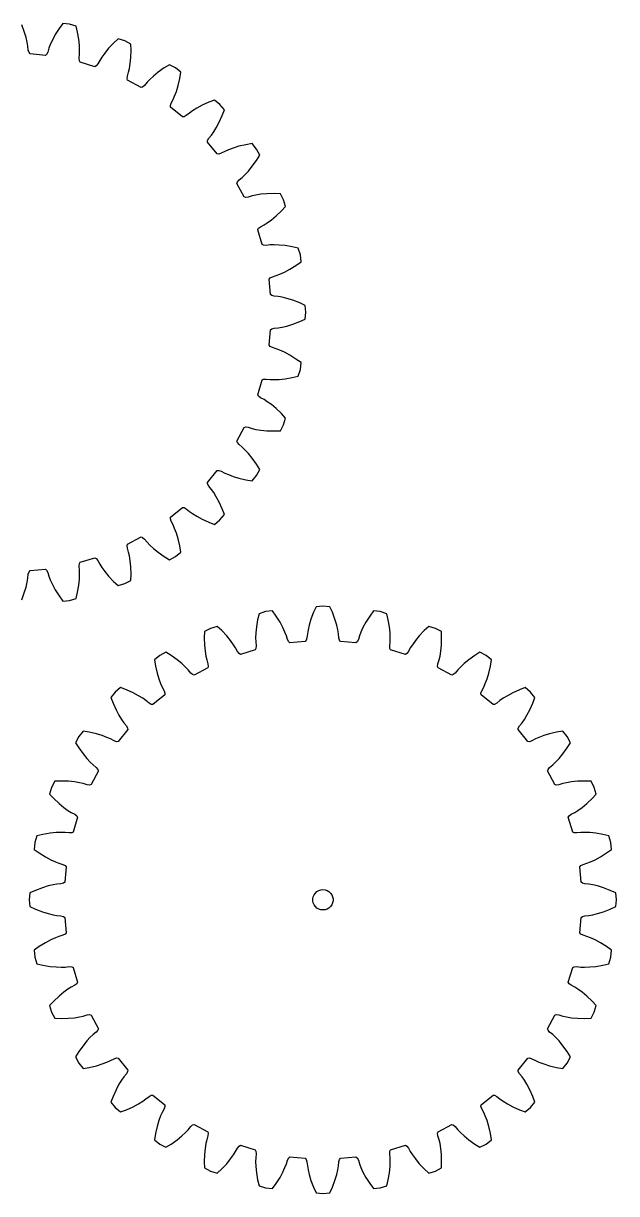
# Model space of a CAD drawing. Extents: x 0 to 178, y 0 to 173.
# Drawn here: x 90.7 to 178.2, y 0 to 172.4 of the extents above; entities that cross this region are included whole.
import ezdxf

# ---------------------------------------------------------------- set-up
doc = ezdxf.new("R2010")
doc.units = 0

msp = doc.modelspace()

# ---------------------------------------------------------------- linework, layer by layer
for p, q in [((96.51, 172.43), (95.98, 171.68)), ((97.53, 172.33), (96.51, 172.43)), ((90.85, 171.23), (90.47, 172.23)), ((91.12, 170.36), (90.85, 171.23)), ((95.41, 170.78), (94.98, 169.98)), ((95.98, 171.68), (95.41, 170.78)), ((98.5, 172.03), (97.53, 172.33)), ((98.71, 171.14), (98.5, 172.03)), ((98.89, 170.09), (98.71, 171.14)), ((91.29, 169.65), (91.12, 170.36)), ((91.38, 169.08), (91.29, 169.65)), ((91.44, 168.49), (91.38, 169.08)), ((94.68, 169.31), (94.47, 168.78)), ((94.98, 169.98), (94.68, 169.31)), ((98.98, 169.19), (98.89, 170.09)), ((99, 168.45), (98.98, 169.19)), ((104, 169.54), (103.27, 168.76)), ((104.67, 170.16), (104, 169.54)), ((105.65, 169.87), (104.67, 170.16)), ((106.54, 169.39), (105.65, 169.87)), ((106.58, 168.47), (106.54, 169.39)), ((91.54, 168.13), (91.44, 168.49)), ((91.69, 167.95), (91.54, 168.13)), ((93.95, 167.72), (91.69, 167.95)), ((94.13, 167.87), (93.95, 167.72)), ((94.3, 168.21), (94.13, 167.87)), ((94.47, 168.78), (94.3, 168.21)), ((98.93, 167.29), (98.99, 167.88)), ((98.96, 166.91), (98.93, 167.29)), ((98.99, 167.88), (99, 168.45)), ((102.26, 167.46), (101.96, 166.98)), ((102.7, 168.06), (102.26, 167.46)), ((103.27, 168.76), (102.7, 168.06)), ((106.46, 166.5), (106.54, 167.4)), ((106.54, 167.4), (106.58, 168.47)), ((99.06, 166.71), (98.96, 166.91)), ((101.24, 166.04), (99.06, 166.71)), ((101.45, 166.16), (101.24, 166.04)), ((101.68, 166.45), (101.45, 166.16)), ((101.96, 166.98), (101.68, 166.45)), ((106.21, 165.22), (106.34, 165.77)), ((106.34, 165.77), (106.46, 166.5)), ((111.45, 165.86), (110.58, 165.24)), ((112.23, 166.34), (111.45, 165.86)), ((113.13, 165.86), (112.23, 166.34)), ((113.92, 165.22), (113.13, 165.86)), ((105.99, 164.27), (106.04, 164.65)), ((106.06, 164.05), (105.99, 164.27)), ((106.04, 164.65), (106.21, 165.22)), ((108.07, 162.98), (106.06, 164.05)), ((109.34, 164.17), (108.95, 163.75)), ((109.88, 164.67), (109.34, 164.17)), ((110.58, 165.24), (109.88, 164.67)), ((113.53, 163.27), (113.77, 164.31)), ((113.77, 164.31), (113.92, 165.22)), ((108.29, 163.05), (108.07, 162.98)), ((108.57, 163.29), (108.29, 163.05)), ((108.95, 163.75), (108.57, 163.29)), ((113.01, 161.72), (113.27, 162.41)), ((113.27, 162.41), (113.53, 163.27)), ((112.38, 160.31), (112.5, 160.67)), ((112.5, 160.67), (112.78, 161.2)), ((112.78, 161.2), (113.01, 161.72)), ((117.07, 160.37), (116.27, 159.94)), ((118.04, 160.81), (117.07, 160.37)), ((118.9, 161.13), (118.04, 160.81)), ((119.69, 160.48), (118.9, 161.13)), ((120.34, 159.69), (119.69, 160.48)), ((112.4, 160.08), (112.38, 160.31)), ((114.16, 158.64), (112.4, 160.08)), ((114.39, 158.66), (114.16, 158.64)), ((114.72, 158.85), (114.39, 158.66)), ((115.18, 159.22), (114.72, 158.85)), ((115.65, 159.56), (115.18, 159.22)), ((116.27, 159.94), (115.65, 159.56)), ((119.58, 157.86), (120.02, 158.84)), ((120.02, 158.84), (120.34, 159.69)), ((118.77, 156.44), (119.15, 157.06)), ((119.15, 157.06), (119.58, 157.86)), ((117.87, 155.18), (118.06, 155.51)), ((118.06, 155.51), (118.43, 155.97)), ((118.43, 155.97), (118.77, 156.44)), ((117.85, 154.95), (117.87, 155.18)), ((119.29, 153.19), (117.85, 154.95)), ((120.41, 153.57), (119.88, 153.29)), ((120.93, 153.8), (120.41, 153.57)), ((121.62, 154.06), (120.93, 153.8)), ((122.48, 154.32), (121.62, 154.06)), ((123.52, 154.56), (122.48, 154.32)), ((124.43, 154.71), (123.52, 154.56)), ((125.07, 153.92), (124.43, 154.71)), ((125.55, 153.02), (125.07, 153.92)), ((119.52, 153.17), (119.29, 153.19)), ((119.88, 153.29), (119.52, 153.17)), ((124.45, 151.37), (125.07, 152.24)), ((125.07, 152.24), (125.55, 153.02)), ((122.96, 149.74), (123.38, 150.13)), ((123.38, 150.13), (123.88, 150.67)), ((123.88, 150.67), (124.45, 151.37)), ((122.19, 148.86), (122.26, 149.08)), ((123.26, 146.85), (122.19, 148.86)), ((122.26, 149.08), (122.5, 149.36)), ((122.5, 149.36), (122.96, 149.74)), ((123.48, 146.78), (123.26, 146.85)), ((123.86, 146.83), (123.48, 146.78)), ((124.43, 147), (123.86, 146.83)), ((124.98, 147.13), (124.43, 147)), ((125.71, 147.25), (124.98, 147.13)), ((126.61, 147.33), (125.71, 147.25)), ((127.68, 147.37), (126.61, 147.33)), ((128.6, 147.33), (127.68, 147.37)), ((129.08, 146.44), (128.6, 147.33)), ((128.75, 144.79), (129.37, 145.46)), ((129.37, 145.46), (129.08, 146.44)), ((126.67, 143.05), (127.27, 143.49)), ((127.27, 143.49), (127.97, 144.06)), ((127.97, 144.06), (128.75, 144.79)), ((125.25, 142.03), (125.37, 142.24)), ((125.92, 139.85), (125.25, 142.03)), ((125.37, 142.24), (125.66, 142.47)), ((125.66, 142.47), (126.19, 142.75)), ((126.19, 142.75), (126.67, 143.05)), ((126.12, 139.75), (125.92, 139.85)), ((126.5, 139.72), (126.12, 139.75)), ((127.09, 139.78), (126.5, 139.72)), ((127.66, 139.79), (127.09, 139.78)), ((128.4, 139.77), (127.66, 139.79)), ((129.3, 139.68), (128.4, 139.77)), ((130.35, 139.5), (129.3, 139.68)), ((131.24, 139.29), (130.35, 139.5)), ((131.54, 138.32), (131.24, 139.29)), ((131.64, 137.3), (131.54, 138.32)), ((129.99, 136.2), (130.89, 136.77)), ((130.89, 136.77), (131.64, 137.3)), ((126.93, 134.74), (127.08, 134.92)), ((127.16, 132.48), (126.93, 134.74)), ((127.08, 134.92), (127.42, 135.09)), ((127.42, 135.09), (127.99, 135.26)), ((127.99, 135.26), (128.52, 135.47)), ((128.52, 135.47), (129.19, 135.77)), ((129.19, 135.77), (129.99, 136.2)), ((127.34, 132.33), (127.16, 132.48)), ((127.7, 132.23), (127.34, 132.33)), ((128.29, 132.17), (127.7, 132.23)), ((128.86, 132.08), (128.29, 132.17)), ((129.57, 131.91), (128.86, 132.08)), ((130.44, 131.64), (129.57, 131.91)), ((131.44, 131.26), (130.44, 131.64)), ((132.27, 130.88), (131.44, 131.26)), ((132.37, 129.87), (132.27, 130.88)), ((132.27, 128.86), (132.37, 129.87)), ((128.29, 127.57), (128.86, 127.67)), ((128.86, 127.67), (129.57, 127.83)), ((129.57, 127.83), (130.44, 128.1)), ((130.44, 128.1), (131.44, 128.48)), ((131.44, 128.48), (132.27, 128.86)), ((126.93, 125), (127.16, 127.26)), ((127.16, 127.26), (127.34, 127.41)), ((127.34, 127.41), (127.7, 127.51)), ((127.7, 127.51), (128.29, 127.57)), ((127.08, 124.82), (126.93, 125)), ((127.42, 124.65), (127.08, 124.82)), ((127.99, 124.48), (127.42, 124.65)), ((128.52, 124.27), (127.99, 124.48)), ((129.19, 123.97), (128.52, 124.27)), ((129.99, 123.54), (129.19, 123.97)), ((130.89, 122.97), (129.99, 123.54)), ((131.64, 122.44), (130.89, 122.97)), ((131.54, 121.42), (131.64, 122.44)), ((131.24, 120.45), (131.54, 121.42)), ((125.25, 117.71), (125.92, 119.89)), ((125.92, 119.89), (126.12, 119.99)), ((126.12, 119.99), (126.5, 120.02)), ((126.5, 120.02), (127.09, 119.97)), ((127.09, 119.97), (127.66, 119.95)), ((127.66, 119.95), (128.4, 119.97)), ((128.4, 119.97), (129.3, 120.06)), ((129.3, 120.06), (130.35, 120.24)), ((130.35, 120.24), (131.24, 120.45)), ((125.37, 117.5), (125.25, 117.71)), ((125.66, 117.27), (125.37, 117.5)), ((126.19, 116.99), (125.66, 117.27)), ((126.67, 116.69), (126.19, 116.99)), ((127.27, 116.26), (126.67, 116.69)), ((127.97, 115.68), (127.27, 116.26)), ((128.75, 114.95), (127.97, 115.68)), ((129.37, 114.28), (128.75, 114.95)), ((129.08, 113.3), (129.37, 114.28)), ((122.19, 110.88), (123.26, 112.89)), ((123.26, 112.89), (123.48, 112.96)), ((123.48, 112.96), (123.86, 112.91)), ((123.86, 112.91), (124.43, 112.74)), ((124.43, 112.74), (124.98, 112.61)), ((124.98, 112.61), (125.71, 112.49)), ((125.71, 112.49), (126.61, 112.41)), ((126.61, 112.41), (127.68, 112.37)), ((127.68, 112.37), (128.6, 112.41)), ((128.6, 112.41), (129.08, 113.3)), ((122.26, 110.66), (122.19, 110.88)), ((122.5, 110.38), (122.26, 110.66)), ((122.96, 110), (122.5, 110.38)), ((123.38, 109.61), (122.96, 110)), ((123.88, 109.07), (123.38, 109.61)), ((124.45, 108.37), (123.88, 109.07)), ((125.07, 107.5), (124.45, 108.37)), ((125.55, 106.72), (125.07, 107.5)), ((117.85, 104.79), (119.29, 106.55)), ((119.29, 106.55), (119.52, 106.57)), ((119.52, 106.57), (119.88, 106.45)), ((119.88, 106.45), (120.41, 106.17)), ((120.41, 106.17), (120.93, 105.94)), ((120.93, 105.94), (121.62, 105.68)), ((121.62, 105.68), (122.48, 105.42)), ((122.48, 105.42), (123.52, 105.18)), ((124.43, 105.03), (125.07, 105.82)), ((125.07, 105.82), (125.55, 106.72)), ((117.87, 104.56), (117.85, 104.79)), ((118.06, 104.23), (117.87, 104.56)), ((118.43, 103.77), (118.06, 104.23)), ((118.77, 103.3), (118.43, 103.77)), ((123.52, 105.18), (124.43, 105.03)), ((119.15, 102.68), (118.77, 103.3)), ((119.58, 101.88), (119.15, 102.68)), ((120.02, 100.91), (119.58, 101.88)), ((112.4, 99.66), (114.16, 101.1)), ((114.16, 101.1), (114.39, 101.08)), ((114.39, 101.08), (114.72, 100.89)), ((114.72, 100.89), (115.18, 100.52)), ((115.18, 100.52), (115.65, 100.19)), ((115.65, 100.19), (116.27, 99.8)), ((119.69, 99.26), (120.34, 100.05)), ((120.34, 100.05), (120.02, 100.91)), ((112.38, 99.43), (112.4, 99.66)), ((112.5, 99.07), (112.38, 99.43)), ((112.78, 98.55), (112.5, 99.07)), ((113.01, 98.02), (112.78, 98.55)), ((116.27, 99.8), (117.07, 99.37)), ((117.07, 99.37), (118.04, 98.93)), ((118.04, 98.93), (118.9, 98.61)), ((118.9, 98.61), (119.69, 99.26)), ((106.06, 95.69), (108.07, 96.76)), ((108.07, 96.76), (108.29, 96.69)), ((108.29, 96.69), (108.57, 96.45)), ((113.27, 97.33), (113.01, 98.02)), ((113.53, 96.47), (113.27, 97.33)), ((105.99, 95.47), (106.06, 95.69)), ((106.04, 95.09), (105.99, 95.47)), ((106.21, 94.52), (106.04, 95.09)), ((108.57, 96.45), (108.95, 95.99)), ((108.95, 95.99), (109.34, 95.57)), ((109.34, 95.57), (109.88, 95.07)), ((109.88, 95.07), (110.58, 94.5)), ((113.77, 95.43), (113.53, 96.47)), ((113.92, 94.52), (113.77, 95.43)), ((99.06, 93.04), (101.24, 93.7)), ((101.24, 93.7), (101.45, 93.58)), ((101.45, 93.58), (101.68, 93.29)), ((101.68, 93.29), (101.96, 92.76)), ((106.34, 93.97), (106.21, 94.52)), ((106.46, 93.24), (106.34, 93.97)), ((106.54, 92.34), (106.46, 93.24)), ((110.58, 94.5), (111.45, 93.88)), ((111.45, 93.88), (112.23, 93.4)), ((112.23, 93.4), (113.13, 93.88)), ((113.13, 93.88), (113.92, 94.52)), ((91.44, 91.25), (91.54, 91.61)), ((91.54, 91.61), (91.69, 91.8)), ((91.69, 91.8), (93.95, 92.02)), ((93.95, 92.02), (94.13, 91.87)), ((94.13, 91.87), (94.3, 91.53)), ((94.3, 91.53), (94.47, 90.96)), ((98.93, 92.45), (98.96, 92.83)), ((98.99, 91.86), (98.93, 92.45)), ((98.96, 92.83), (99.06, 93.04)), ((99, 91.29), (98.99, 91.86)), ((101.96, 92.76), (102.26, 92.28)), ((102.26, 92.28), (102.7, 91.68)), ((102.7, 91.68), (103.27, 90.98)), ((106.58, 91.27), (106.54, 92.34)), ((91.12, 89.38), (91.29, 90.09)), ((91.29, 90.09), (91.38, 90.66)), ((91.38, 90.66), (91.44, 91.25)), ((94.47, 90.96), (94.68, 90.43)), ((94.68, 90.43), (94.98, 89.76)), ((94.98, 89.76), (95.41, 88.96)), ((98.89, 89.65), (98.98, 90.55)), ((98.98, 90.55), (99, 91.29)), ((103.27, 90.98), (104, 90.21)), ((104, 90.21), (104.67, 89.58)), ((104.67, 89.58), (105.65, 89.88)), ((105.65, 89.88), (106.54, 90.36)), ((106.54, 90.36), (106.58, 91.27)), ((90.47, 87.51), (90.85, 88.51)), ((90.85, 88.51), (91.12, 89.38)), ((95.41, 88.96), (95.98, 88.06)), ((95.98, 88.06), (96.51, 87.31)), ((98.5, 87.71), (98.71, 88.6)), ((98.71, 88.6), (98.89, 89.65)), ((96.51, 87.31), (97.53, 87.41)), ((97.53, 87.41), (98.5, 87.71)), ((133.86, 86.48), (133.48, 85.65)), ((134.87, 86.58), (133.86, 86.48)), ((135.88, 86.48), (134.87, 86.58)), ((136.26, 85.65), (135.88, 86.48)), ((125.24, 84.56), (125.06, 83.51)), ((125.45, 85.45), (125.24, 84.56)), ((126.42, 85.75), (125.45, 85.45)), ((127.44, 85.85), (126.42, 85.75)), ((127.97, 85.1), (127.44, 85.85)), ((128.54, 84.2), (127.97, 85.1)), ((133.1, 84.65), (132.83, 83.78)), ((133.48, 85.65), (133.1, 84.65)), ((136.64, 84.65), (136.26, 85.65)), ((136.91, 83.78), (136.64, 84.65)), ((141.77, 85.1), (141.2, 84.2)), ((142.3, 85.85), (141.77, 85.1)), ((143.32, 85.75), (142.3, 85.85)), ((144.29, 85.45), (143.32, 85.75)), ((144.5, 84.56), (144.29, 85.45)), ((144.68, 83.51), (144.5, 84.56)), ((117.41, 82.81), (117.37, 81.89)), ((118.3, 83.29), (117.41, 82.81)), ((119.28, 83.58), (118.3, 83.29)), ((119.95, 82.96), (119.28, 83.58)), ((120.68, 82.18), (119.95, 82.96)), ((125.06, 83.51), (124.97, 82.61)), ((128.97, 83.4), (128.54, 84.2)), ((129.27, 82.73), (128.97, 83.4)), ((132.67, 83.07), (132.57, 82.5)), ((132.83, 83.78), (132.67, 83.07)), ((137.08, 83.07), (136.91, 83.78)), ((137.17, 82.5), (137.08, 83.07)), ((140.77, 83.4), (140.47, 82.73)), ((141.2, 84.2), (140.77, 83.4)), ((144.77, 82.61), (144.68, 83.51)), ((149.79, 82.96), (149.06, 82.18)), ((150.46, 83.58), (149.79, 82.96)), ((151.44, 83.29), (150.46, 83.58)), ((152.33, 82.81), (151.44, 83.29)), ((152.37, 81.89), (152.33, 82.81)), ((117.37, 81.89), (117.41, 80.82)), ((121.26, 81.48), (120.68, 82.18)), ((121.69, 80.88), (121.26, 81.48)), ((124.97, 82.61), (124.95, 81.87)), ((124.95, 81.87), (124.97, 81.3)), ((124.97, 81.3), (125.02, 80.71)), ((129.48, 82.2), (129.27, 82.73)), ((129.65, 81.63), (129.48, 82.2)), ((129.82, 81.29), (129.65, 81.63)), ((130, 81.14), (129.82, 81.29)), ((132.26, 81.37), (130, 81.14)), ((132.41, 81.55), (132.26, 81.37)), ((132.51, 81.91), (132.41, 81.55)), ((132.57, 82.5), (132.51, 81.91)), ((137.23, 81.91), (137.17, 82.5)), ((137.33, 81.55), (137.23, 81.91)), ((137.48, 81.37), (137.33, 81.55)), ((139.74, 81.14), (137.48, 81.37)), ((139.92, 81.29), (139.74, 81.14)), ((140.09, 81.63), (139.92, 81.29)), ((140.26, 82.2), (140.09, 81.63)), ((140.47, 82.73), (140.26, 82.2)), ((144.72, 80.71), (144.78, 81.3)), ((144.79, 81.87), (144.77, 82.61)), ((144.78, 81.3), (144.79, 81.87)), ((148.49, 81.48), (148.05, 80.88)), ((149.06, 82.18), (148.49, 81.48)), ((152.33, 80.82), (152.37, 81.89)), ((111.72, 79.76), (110.82, 79.28)), ((112.5, 79.28), (111.72, 79.76)), ((117.41, 80.82), (117.49, 79.92)), ((117.49, 79.92), (117.61, 79.19)), ((121.99, 80.4), (121.69, 80.88)), ((122.27, 79.87), (121.99, 80.4)), ((122.5, 79.58), (122.27, 79.87)), ((122.71, 79.46), (122.5, 79.58)), ((124.89, 80.13), (122.71, 79.46)), ((124.99, 80.33), (124.89, 80.13)), ((125.02, 80.71), (124.99, 80.33)), ((144.75, 80.33), (144.72, 80.71)), ((144.85, 80.13), (144.75, 80.33)), ((147.03, 79.46), (144.85, 80.13)), ((147.24, 79.58), (147.03, 79.46)), ((147.47, 79.87), (147.24, 79.58)), ((147.75, 80.4), (147.47, 79.87)), ((148.05, 80.88), (147.75, 80.4)), ((152.13, 79.19), (152.25, 79.92)), ((152.25, 79.92), (152.33, 80.82)), ((158.02, 79.76), (157.24, 79.28)), ((158.92, 79.28), (158.02, 79.76)), ((110.82, 79.28), (110.03, 78.64)), ((110.03, 78.64), (110.18, 77.73)), ((110.18, 77.73), (110.42, 76.69)), ((113.37, 78.66), (112.5, 79.28)), ((114.07, 78.09), (113.37, 78.66)), ((114.61, 77.59), (114.07, 78.09)), ((117.61, 79.19), (117.74, 78.64)), ((117.74, 78.64), (117.91, 78.07)), ((117.96, 77.69), (117.89, 77.47)), ((117.91, 78.07), (117.96, 77.69)), ((151.78, 77.69), (151.83, 78.07)), ((151.85, 77.47), (151.78, 77.69)), ((151.83, 78.07), (152, 78.64)), ((152, 78.64), (152.13, 79.19)), ((155.67, 78.09), (155.13, 77.59)), ((156.37, 78.66), (155.67, 78.09)), ((157.24, 79.28), (156.37, 78.66)), ((159.71, 78.64), (158.92, 79.28)), ((159.32, 76.69), (159.56, 77.73)), ((159.56, 77.73), (159.71, 78.64)), ((110.42, 76.69), (110.68, 75.83)), ((115, 77.17), (114.61, 77.59)), ((115.38, 76.71), (115, 77.17)), ((115.66, 76.47), (115.38, 76.71)), ((115.88, 76.4), (115.66, 76.47)), ((117.89, 77.47), (115.88, 76.4)), ((153.86, 76.4), (151.85, 77.47)), ((154.08, 76.47), (153.86, 76.4)), ((154.36, 76.71), (154.08, 76.47)), ((154.74, 77.17), (154.36, 76.71)), ((155.13, 77.59), (154.74, 77.17)), ((159.06, 75.83), (159.32, 76.69)), ((105.05, 74.55), (104.26, 73.9)), ((105.91, 74.23), (105.05, 74.55)), ((106.88, 73.79), (105.91, 74.23)), ((110.68, 75.83), (110.94, 75.14)), ((110.94, 75.14), (111.17, 74.61)), ((111.17, 74.61), (111.45, 74.09)), ((158.29, 74.09), (158.57, 74.61)), ((158.57, 74.61), (158.8, 75.14)), ((158.8, 75.14), (159.06, 75.83)), ((163.84, 74.23), (162.86, 73.79)), ((164.69, 74.55), (163.84, 74.23)), ((165.48, 73.9), (164.69, 74.55)), ((104.26, 73.9), (103.61, 73.11)), ((103.61, 73.11), (103.93, 72.25)), ((107.68, 73.36), (106.88, 73.79)), ((108.3, 72.98), (107.68, 73.36)), ((108.77, 72.64), (108.3, 72.98)), ((109.23, 72.27), (108.77, 72.64)), ((111.55, 73.5), (109.79, 72.06)), ((111.45, 74.09), (111.57, 73.73)), ((111.57, 73.73), (111.55, 73.5)), ((158.17, 73.73), (158.29, 74.09)), ((158.19, 73.5), (158.17, 73.73)), ((159.95, 72.06), (158.19, 73.5)), ((160.97, 72.64), (160.51, 72.27)), ((161.44, 72.98), (160.97, 72.64)), ((162.06, 73.36), (161.44, 72.98)), ((162.86, 73.79), (162.06, 73.36)), ((166.13, 73.11), (165.48, 73.9)), ((165.81, 72.25), (166.13, 73.11)), ((103.93, 72.25), (104.37, 71.28)), ((104.37, 71.28), (104.8, 70.48)), ((109.56, 72.08), (109.23, 72.27)), ((109.79, 72.06), (109.56, 72.08)), ((160.18, 72.08), (159.95, 72.06)), ((160.51, 72.27), (160.18, 72.08)), ((164.94, 70.48), (165.37, 71.28)), ((165.37, 71.28), (165.81, 72.25)), ((104.8, 70.48), (105.19, 69.86)), ((105.19, 69.86), (105.52, 69.39)), ((105.52, 69.39), (105.89, 68.93)), ((163.85, 68.93), (164.22, 69.39)), ((164.22, 69.39), (164.56, 69.86)), ((164.56, 69.86), (164.94, 70.48)), ((98.88, 67.34), (98.4, 66.44)), ((99.52, 68.13), (98.88, 67.34)), ((100.43, 67.98), (99.52, 68.13)), ((101.47, 67.74), (100.43, 67.98)), ((102.33, 67.48), (101.47, 67.74)), ((103.02, 67.22), (102.33, 67.48)), ((106.1, 68.37), (104.66, 66.61)), ((105.89, 68.93), (106.08, 68.6)), ((106.08, 68.6), (106.1, 68.37)), ((163.64, 68.37), (163.66, 68.6)), ((165.08, 66.61), (163.64, 68.37)), ((163.66, 68.6), (163.85, 68.93)), ((167.41, 67.48), (166.72, 67.22)), ((168.27, 67.74), (167.41, 67.48)), ((169.31, 67.98), (168.27, 67.74)), ((170.22, 68.13), (169.31, 67.98)), ((170.86, 67.34), (170.22, 68.13)), ((171.34, 66.44), (170.86, 67.34)), ((98.4, 66.44), (98.88, 65.66)), ((98.88, 65.66), (99.5, 64.79)), ((103.55, 66.99), (103.02, 67.22)), ((104.07, 66.71), (103.55, 66.99)), ((104.43, 66.59), (104.07, 66.71)), ((104.66, 66.61), (104.43, 66.59)), ((165.31, 66.59), (165.08, 66.61)), ((165.67, 66.71), (165.31, 66.59)), ((166.2, 66.99), (165.67, 66.71)), ((166.72, 67.22), (166.2, 66.99)), ((170.24, 64.79), (170.86, 65.66)), ((170.86, 65.66), (171.34, 66.44)), ((99.5, 64.79), (100.07, 64.09)), ((100.07, 64.09), (100.57, 63.55)), ((169.17, 63.55), (169.67, 64.09)), ((169.67, 64.09), (170.24, 64.79)), ((100.57, 63.55), (100.99, 63.16)), ((101.76, 62.28), (100.69, 60.27)), ((100.99, 63.16), (101.45, 62.78)), ((101.45, 62.78), (101.69, 62.5)), ((101.69, 62.5), (101.76, 62.28)), ((167.98, 62.28), (168.05, 62.5)), ((169.05, 60.27), (167.98, 62.28)), ((168.05, 62.5), (168.29, 62.78)), ((168.29, 62.78), (168.75, 63.16)), ((168.75, 63.16), (169.17, 63.55)), ((95.36, 60.75), (94.88, 59.86)), ((96.27, 60.79), (95.36, 60.75)), ((97.34, 60.75), (96.27, 60.79)), ((98.24, 60.67), (97.34, 60.75)), ((98.97, 60.55), (98.24, 60.67)), ((99.52, 60.42), (98.97, 60.55)), ((100.09, 60.25), (99.52, 60.42)), ((170.22, 60.42), (169.65, 60.25)), ((170.77, 60.55), (170.22, 60.42)), ((171.5, 60.67), (170.77, 60.55)), ((172.4, 60.75), (171.5, 60.67)), ((173.47, 60.79), (172.4, 60.75)), ((174.39, 60.75), (173.47, 60.79)), ((174.87, 59.86), (174.39, 60.75)), ((94.88, 59.86), (94.58, 58.88)), ((94.58, 58.88), (95.21, 58.21)), ((100.47, 60.2), (100.09, 60.25)), ((100.69, 60.27), (100.47, 60.2)), ((169.27, 60.2), (169.05, 60.27)), ((169.65, 60.25), (169.27, 60.2)), ((174.54, 58.21), (175.16, 58.88)), ((175.16, 58.88), (174.87, 59.86)), ((95.21, 58.21), (95.98, 57.48)), ((95.98, 57.48), (96.68, 56.91)), ((96.68, 56.91), (97.28, 56.47)), ((172.46, 56.47), (173.06, 56.91)), ((173.06, 56.91), (173.76, 57.48)), ((173.76, 57.48), (174.54, 58.21)), ((97.28, 56.47), (97.76, 56.17)), ((97.76, 56.17), (98.29, 55.89)), ((98.7, 55.45), (98.04, 53.27)), ((98.29, 55.89), (98.58, 55.66)), ((98.58, 55.66), (98.7, 55.45)), ((171.04, 55.45), (171.16, 55.66)), ((171.71, 53.27), (171.04, 55.45)), ((171.16, 55.66), (171.45, 55.89)), ((171.45, 55.89), (171.98, 56.17)), ((171.98, 56.17), (172.46, 56.47)), ((92.41, 51.74), (92.31, 50.72)), ((92.71, 52.71), (92.41, 51.74)), ((93.6, 52.92), (92.71, 52.71)), ((94.65, 53.1), (93.6, 52.92)), ((95.55, 53.19), (94.65, 53.1)), ((96.29, 53.21), (95.55, 53.19)), ((96.86, 53.2), (96.29, 53.21)), ((97.45, 53.14), (96.86, 53.2)), ((97.83, 53.17), (97.45, 53.14)), ((98.04, 53.27), (97.83, 53.17)), ((171.91, 53.17), (171.71, 53.27)), ((172.29, 53.14), (171.91, 53.17)), ((172.88, 53.2), (172.29, 53.14)), ((173.45, 53.21), (172.88, 53.2)), ((174.19, 53.19), (173.45, 53.21)), ((175.09, 53.1), (174.19, 53.19)), ((176.14, 52.92), (175.09, 53.1)), ((177.03, 52.71), (176.14, 52.92)), ((177.33, 51.74), (177.03, 52.71)), ((177.43, 50.72), (177.33, 51.74)), ((92.31, 50.72), (93.06, 50.19)), ((93.06, 50.19), (93.96, 49.62)), ((175.78, 49.62), (176.68, 50.19)), ((176.68, 50.19), (177.43, 50.72)), ((93.96, 49.62), (94.76, 49.19)), ((94.76, 49.19), (95.43, 48.89)), ((95.43, 48.89), (95.96, 48.68)), ((95.96, 48.68), (96.53, 48.51)), ((96.53, 48.51), (96.87, 48.34)), ((96.87, 48.34), (97.02, 48.16)), ((172.72, 48.16), (172.87, 48.34)), ((172.87, 48.34), (173.21, 48.51)), ((173.21, 48.51), (173.78, 48.68)), ((173.78, 48.68), (174.31, 48.89)), ((174.31, 48.89), (174.98, 49.19)), ((174.98, 49.19), (175.78, 49.62)), ((97.02, 48.16), (96.8, 45.9)), ((172.95, 45.9), (172.72, 48.16)), ((93.51, 45.06), (92.51, 44.68)), ((94.38, 45.33), (93.51, 45.06)), ((95.09, 45.5), (94.38, 45.33)), ((95.66, 45.59), (95.09, 45.5)), ((96.25, 45.65), (95.66, 45.59)), ((96.61, 45.75), (96.25, 45.65)), ((96.8, 45.9), (96.61, 45.75)), ((173.13, 45.75), (172.95, 45.9)), ((173.49, 45.65), (173.13, 45.75)), ((174.08, 45.59), (173.49, 45.65)), ((174.65, 45.5), (174.08, 45.59)), ((175.36, 45.33), (174.65, 45.5)), ((176.23, 45.06), (175.36, 45.33)), ((177.23, 44.68), (176.23, 45.06)), ((91.68, 44.3), (91.58, 43.29)), ((91.58, 43.29), (91.68, 42.28)), ((92.51, 44.68), (91.68, 44.3)), ((133.38, 43.45), (133.44, 43.75)), ((133.38, 43.13), (133.38, 43.45)), ((133.44, 42.83), (133.38, 43.13)), ((133.44, 43.75), (133.57, 44.04)), ((133.57, 44.04), (133.76, 44.29)), ((133.76, 44.29), (133.99, 44.5)), ((133.99, 44.5), (134.26, 44.66)), ((134.26, 44.66), (134.56, 44.76)), ((134.56, 44.76), (134.87, 44.79)), ((134.87, 44.79), (135.18, 44.76)), ((135.18, 44.76), (135.48, 44.66)), ((135.48, 44.66), (135.75, 44.5)), ((135.75, 44.5), (135.99, 44.29)), ((135.99, 44.29), (136.17, 44.04)), ((136.17, 44.04), (136.3, 43.75)), ((136.3, 43.75), (136.36, 43.45)), ((136.36, 43.13), (136.3, 42.83)), ((136.36, 43.45), (136.36, 43.13)), ((178.06, 44.3), (177.23, 44.68)), ((178.16, 43.29), (178.06, 44.3)), ((178.06, 42.28), (178.16, 43.29)), ((91.68, 42.28), (92.51, 41.9)), ((92.51, 41.9), (93.51, 41.52)), ((93.51, 41.52), (94.38, 41.25)), ((133.57, 42.54), (133.44, 42.83)), ((133.76, 42.29), (133.57, 42.54)), ((133.99, 42.08), (133.76, 42.29)), ((134.26, 41.92), (133.99, 42.08)), ((134.56, 41.82), (134.26, 41.92)), ((134.87, 41.79), (134.56, 41.82)), ((135.18, 41.82), (134.87, 41.79)), ((135.48, 41.92), (135.18, 41.82)), ((135.75, 42.08), (135.48, 41.92)), ((135.99, 42.29), (135.75, 42.08)), ((136.17, 42.54), (135.99, 42.29)), ((136.3, 42.83), (136.17, 42.54)), ((175.36, 41.25), (176.23, 41.52)), ((176.23, 41.52), (177.23, 41.9)), ((177.23, 41.9), (178.06, 42.28)), ((94.38, 41.25), (95.09, 41.08)), ((95.09, 41.08), (95.66, 40.99)), ((95.66, 40.99), (96.25, 40.93)), ((96.25, 40.93), (96.61, 40.83)), ((96.61, 40.83), (96.8, 40.68)), ((96.8, 40.68), (97.02, 38.42)), ((172.72, 38.42), (172.95, 40.68)), ((172.95, 40.68), (173.13, 40.83)), ((173.13, 40.83), (173.49, 40.93)), ((173.49, 40.93), (174.08, 40.99)), ((174.08, 40.99), (174.65, 41.08)), ((174.65, 41.08), (175.36, 41.25)), ((96.53, 38.07), (95.96, 37.9)), ((96.87, 38.24), (96.53, 38.07)), ((97.02, 38.42), (96.87, 38.24)), ((172.87, 38.24), (172.72, 38.42)), ((173.21, 38.07), (172.87, 38.24)), ((173.78, 37.9), (173.21, 38.07)), ((93.06, 36.39), (92.31, 35.86)), ((93.96, 36.96), (93.06, 36.39)), ((94.76, 37.39), (93.96, 36.96)), ((95.43, 37.69), (94.76, 37.39)), ((95.96, 37.9), (95.43, 37.69)), ((174.31, 37.69), (173.78, 37.9)), ((174.98, 37.39), (174.31, 37.69)), ((175.78, 36.96), (174.98, 37.39)), ((176.68, 36.39), (175.78, 36.96)), ((177.43, 35.86), (176.68, 36.39)), ((92.31, 35.86), (92.41, 34.84)), ((92.41, 34.84), (92.71, 33.87)), ((177.03, 33.87), (177.33, 34.84)), ((177.33, 34.84), (177.43, 35.86)), ((92.71, 33.87), (93.6, 33.66)), ((93.6, 33.66), (94.65, 33.48)), ((94.65, 33.48), (95.55, 33.39)), ((95.55, 33.39), (96.29, 33.37)), ((96.29, 33.37), (96.86, 33.38)), ((96.86, 33.38), (97.45, 33.44)), ((97.45, 33.44), (97.83, 33.41)), ((97.83, 33.41), (98.04, 33.31)), ((98.04, 33.31), (98.7, 31.13)), ((171.04, 31.13), (171.71, 33.31)), ((171.71, 33.31), (171.91, 33.41)), ((171.91, 33.41), (172.29, 33.44)), ((172.29, 33.44), (172.88, 33.38)), ((172.88, 33.38), (173.45, 33.37)), ((173.45, 33.37), (174.19, 33.39)), ((174.19, 33.39), (175.09, 33.48)), ((175.09, 33.48), (176.14, 33.66)), ((176.14, 33.66), (177.03, 33.87)), ((98.7, 31.13), (98.58, 30.92)), ((171.16, 30.92), (171.04, 31.13)), ((96.68, 29.68), (95.98, 29.1)), ((97.28, 30.11), (96.68, 29.68)), ((97.76, 30.41), (97.28, 30.11)), ((98.29, 30.69), (97.76, 30.41)), ((98.58, 30.92), (98.29, 30.69)), ((171.45, 30.69), (171.16, 30.92)), ((171.98, 30.41), (171.45, 30.69)), ((172.46, 30.11), (171.98, 30.41)), ((173.06, 29.68), (172.46, 30.11)), ((173.76, 29.1), (173.06, 29.68)), ((95.21, 28.37), (94.58, 27.7)), ((94.58, 27.7), (94.88, 26.72)), ((95.98, 29.1), (95.21, 28.37)), ((174.54, 28.37), (173.76, 29.1)), ((175.16, 27.7), (174.54, 28.37)), ((174.87, 26.72), (175.16, 27.7)), ((94.88, 26.72), (95.36, 25.83)), ((97.34, 25.83), (98.24, 25.91)), ((98.24, 25.91), (98.97, 26.03)), ((98.97, 26.03), (99.52, 26.16)), ((99.52, 26.16), (100.09, 26.33)), ((100.09, 26.33), (100.47, 26.38)), ((100.47, 26.38), (100.69, 26.31)), ((100.69, 26.31), (101.76, 24.3)), ((167.98, 24.3), (169.05, 26.31)), ((169.05, 26.31), (169.27, 26.38)), ((169.27, 26.38), (169.65, 26.33)), ((169.65, 26.33), (170.22, 26.16)), ((170.22, 26.16), (170.77, 26.03)), ((170.77, 26.03), (171.5, 25.91)), ((171.5, 25.91), (172.4, 25.83)), ((174.39, 25.83), (174.87, 26.72)), ((95.36, 25.83), (96.27, 25.79)), ((96.27, 25.79), (97.34, 25.83)), ((101.76, 24.3), (101.69, 24.08)), ((168.05, 24.08), (167.98, 24.3)), ((172.4, 25.83), (173.47, 25.79)), ((173.47, 25.79), (174.39, 25.83)), ((100.07, 22.49), (99.5, 21.79)), ((100.57, 23.03), (100.07, 22.49)), ((100.99, 23.42), (100.57, 23.03)), ((101.45, 23.8), (100.99, 23.42)), ((101.69, 24.08), (101.45, 23.8)), ((168.29, 23.8), (168.05, 24.08)), ((168.75, 23.42), (168.29, 23.8)), ((169.17, 23.03), (168.75, 23.42)), ((169.67, 22.49), (169.17, 23.03)), ((170.24, 21.79), (169.67, 22.49)), ((98.88, 20.92), (98.4, 20.14)), ((99.5, 21.79), (98.88, 20.92)), ((170.86, 20.92), (170.24, 21.79)), ((171.34, 20.14), (170.86, 20.92)), ((98.4, 20.14), (98.88, 19.24)), ((98.88, 19.24), (99.52, 18.45)), ((101.47, 18.84), (102.33, 19.1)), ((102.33, 19.1), (103.02, 19.36)), ((103.02, 19.36), (103.55, 19.59)), ((103.55, 19.59), (104.07, 19.87)), ((104.07, 19.87), (104.43, 19.99)), ((104.43, 19.99), (104.66, 19.97)), ((104.66, 19.97), (106.1, 18.21)), ((163.64, 18.21), (165.08, 19.97)), ((165.08, 19.97), (165.31, 19.99)), ((165.31, 19.99), (165.67, 19.87)), ((165.67, 19.87), (166.2, 19.59)), ((166.2, 19.59), (166.72, 19.36)), ((166.72, 19.36), (167.41, 19.1)), ((167.41, 19.1), (168.27, 18.84)), ((170.22, 18.45), (170.86, 19.24)), ((170.86, 19.24), (171.34, 20.14)), ((99.52, 18.45), (100.43, 18.6)), ((100.43, 18.6), (101.47, 18.84)), ((105.89, 17.65), (105.52, 17.19)), ((106.08, 17.98), (105.89, 17.65)), ((106.1, 18.21), (106.08, 17.98)), ((163.66, 17.98), (163.64, 18.21)), ((163.85, 17.65), (163.66, 17.98)), ((164.22, 17.19), (163.85, 17.65)), ((168.27, 18.84), (169.31, 18.6)), ((169.31, 18.6), (170.22, 18.45)), ((104.8, 16.1), (104.37, 15.3)), ((105.19, 16.72), (104.8, 16.1)), ((105.52, 17.19), (105.19, 16.72)), ((164.56, 16.72), (164.22, 17.19)), ((164.94, 16.1), (164.56, 16.72)), ((165.37, 15.3), (164.94, 16.1)), ((103.93, 14.33), (103.61, 13.47)), ((104.37, 15.3), (103.93, 14.33)), ((108.3, 13.61), (108.77, 13.94)), ((108.77, 13.94), (109.23, 14.31)), ((109.23, 14.31), (109.56, 14.5)), ((109.56, 14.5), (109.79, 14.52)), ((109.79, 14.52), (111.55, 13.08)), ((158.19, 13.08), (159.95, 14.52)), ((159.95, 14.52), (160.18, 14.5)), ((160.18, 14.5), (160.51, 14.31)), ((160.51, 14.31), (160.97, 13.94)), ((160.97, 13.94), (161.44, 13.61)), ((165.81, 14.33), (165.37, 15.3)), ((166.13, 13.47), (165.81, 14.33)), ((103.61, 13.47), (104.26, 12.68)), ((104.26, 12.68), (105.05, 12.03)), ((105.05, 12.03), (105.91, 12.35)), ((105.91, 12.35), (106.88, 12.79)), ((106.88, 12.79), (107.68, 13.22)), ((107.68, 13.22), (108.3, 13.61)), ((111.45, 12.49), (111.17, 11.97)), ((111.57, 12.85), (111.45, 12.49)), ((111.55, 13.08), (111.57, 12.85)), ((158.17, 12.85), (158.19, 13.08)), ((158.29, 12.49), (158.17, 12.85)), ((158.57, 11.97), (158.29, 12.49)), ((161.44, 13.61), (162.06, 13.22)), ((162.06, 13.22), (162.86, 12.79)), ((162.86, 12.79), (163.84, 12.35)), ((163.84, 12.35), (164.69, 12.03)), ((164.69, 12.03), (165.48, 12.68)), ((165.48, 12.68), (166.13, 13.47)), ((110.68, 10.75), (110.42, 9.89)), ((110.94, 11.44), (110.68, 10.75)), ((111.17, 11.97), (110.94, 11.44)), ((158.8, 11.44), (158.57, 11.97)), ((159.06, 10.75), (158.8, 11.44)), ((159.32, 9.89), (159.06, 10.75)), ((110.18, 8.85), (110.03, 7.94)), ((110.42, 9.89), (110.18, 8.85)), ((114.07, 8.49), (114.61, 8.99)), ((114.61, 8.99), (115, 9.41)), ((115, 9.41), (115.38, 9.87)), ((115.38, 9.87), (115.66, 10.11)), ((115.66, 10.11), (115.88, 10.18)), ((115.88, 10.18), (117.89, 9.11)), ((117.89, 9.11), (117.96, 8.89)), ((117.96, 8.89), (117.91, 8.51)), ((151.78, 8.89), (151.85, 9.11)), ((151.83, 8.51), (151.78, 8.89)), ((151.85, 9.11), (153.86, 10.18)), ((153.86, 10.18), (154.08, 10.11)), ((154.08, 10.11), (154.36, 9.87)), ((154.36, 9.87), (154.74, 9.41)), ((154.74, 9.41), (155.13, 8.99)), ((155.13, 8.99), (155.67, 8.49)), ((159.56, 8.85), (159.32, 9.89)), ((159.71, 7.94), (159.56, 8.85)), ((110.03, 7.94), (110.82, 7.3)), ((110.82, 7.3), (111.72, 6.82)), ((111.72, 6.82), (112.5, 7.3)), ((112.5, 7.3), (113.37, 7.92)), ((113.37, 7.92), (114.07, 8.49)), ((117.61, 7.39), (117.49, 6.66)), ((117.74, 7.94), (117.61, 7.39)), ((117.91, 8.51), (117.74, 7.94)), ((122.27, 6.71), (122.5, 7)), ((122.5, 7), (122.71, 7.12)), ((122.71, 7.12), (124.89, 6.46)), ((144.85, 6.46), (147.03, 7.12)), ((147.03, 7.12), (147.24, 7)), ((147.24, 7), (147.47, 6.71)), ((152, 7.94), (151.83, 8.51)), ((152.13, 7.39), (152, 7.94)), ((152.25, 6.66), (152.13, 7.39)), ((155.67, 8.49), (156.37, 7.92)), ((156.37, 7.92), (157.24, 7.3)), ((157.24, 7.3), (158.02, 6.82)), ((158.02, 6.82), (158.92, 7.3)), ((158.92, 7.3), (159.71, 7.94)), ((117.41, 5.76), (117.37, 4.69)), ((117.49, 6.66), (117.41, 5.76)), ((121.26, 5.1), (121.69, 5.7)), ((121.69, 5.7), (121.99, 6.18)), ((121.99, 6.18), (122.27, 6.71)), ((124.89, 6.46), (124.99, 6.25)), ((124.97, 5.28), (124.95, 4.71)), ((125.02, 5.87), (124.97, 5.28)), ((124.99, 6.25), (125.02, 5.87)), ((129.65, 4.95), (129.82, 5.29)), ((129.82, 5.29), (130, 5.44)), ((130, 5.44), (132.26, 5.22)), ((132.26, 5.22), (132.41, 5.03)), ((137.33, 5.03), (137.48, 5.22)), ((137.48, 5.22), (139.74, 5.44)), ((139.74, 5.44), (139.92, 5.29)), ((139.92, 5.29), (140.09, 4.95)), ((144.72, 5.87), (144.75, 6.25)), ((144.78, 5.28), (144.72, 5.87)), ((144.75, 6.25), (144.85, 6.46)), ((144.79, 4.71), (144.78, 5.28)), ((147.47, 6.71), (147.75, 6.18)), ((147.75, 6.18), (148.05, 5.7)), ((148.05, 5.7), (148.49, 5.1)), ((152.33, 5.76), (152.25, 6.66)), ((152.37, 4.69), (152.33, 5.76)), ((117.37, 4.69), (117.41, 3.78)), ((117.41, 3.78), (118.3, 3.3)), ((119.28, 3), (119.95, 3.63)), ((119.95, 3.63), (120.68, 4.4)), ((120.68, 4.4), (121.26, 5.1)), ((124.95, 4.71), (124.97, 3.97)), ((124.97, 3.97), (125.06, 3.07)), ((128.97, 3.18), (129.27, 3.85)), ((129.27, 3.85), (129.48, 4.38)), ((129.48, 4.38), (129.65, 4.95)), ((132.41, 5.03), (132.51, 4.67)), ((132.51, 4.67), (132.57, 4.08)), ((132.57, 4.08), (132.67, 3.51)), ((132.67, 3.51), (132.83, 2.8)), ((136.91, 2.8), (137.08, 3.51)), ((137.08, 3.51), (137.17, 4.08)), ((137.17, 4.08), (137.23, 4.67)), ((137.23, 4.67), (137.33, 5.03)), ((140.09, 4.95), (140.26, 4.38)), ((140.26, 4.38), (140.47, 3.85)), ((140.47, 3.85), (140.77, 3.18)), ((144.68, 3.07), (144.77, 3.97)), ((144.77, 3.97), (144.79, 4.71)), ((148.49, 5.1), (149.06, 4.4)), ((149.06, 4.4), (149.79, 3.63)), ((149.79, 3.63), (150.46, 3)), ((151.44, 3.3), (152.33, 3.78)), ((152.33, 3.78), (152.37, 4.69)), ((118.3, 3.3), (119.28, 3)), ((125.06, 3.07), (125.24, 2.02)), ((125.24, 2.02), (125.45, 1.13)), ((127.97, 1.48), (128.54, 2.38)), ((128.54, 2.38), (128.97, 3.18)), ((132.83, 2.8), (133.1, 1.93)), ((133.1, 1.93), (133.48, 0.93)), ((136.26, 0.93), (136.64, 1.93)), ((136.64, 1.93), (136.91, 2.8)), ((140.77, 3.18), (141.2, 2.38)), ((141.2, 2.38), (141.77, 1.48)), ((144.29, 1.13), (144.5, 2.02)), ((144.5, 2.02), (144.68, 3.07)), ((150.46, 3), (151.44, 3.3)), ((125.45, 1.13), (126.42, 0.83)), ((126.42, 0.83), (127.44, 0.73)), ((127.44, 0.73), (127.97, 1.48)), ((133.48, 0.93), (133.86, 0.1)), ((133.86, 0.1), (134.87, 0)), ((134.87, 0), (135.88, 0.1)), ((135.88, 0.1), (136.26, 0.93)), ((141.77, 1.48), (142.3, 0.73)), ((142.3, 0.73), (143.32, 0.83)), ((143.32, 0.83), (144.29, 1.13))]:
    msp.add_line(p, q)

doc.saveas('drawing.dxf')
